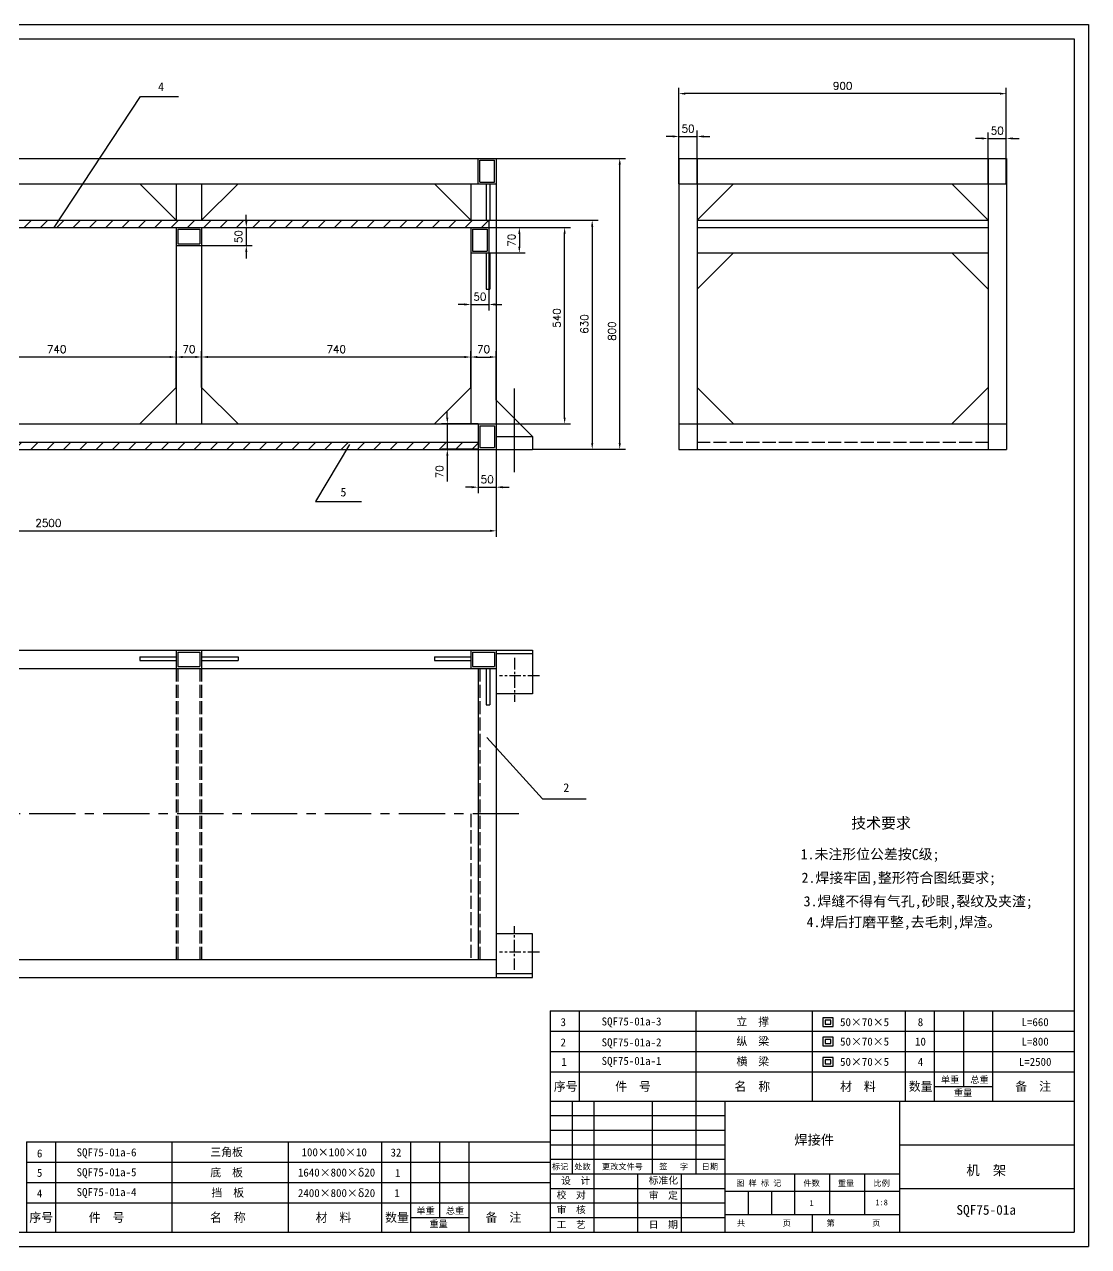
# Model space of a CAD drawing. Extents: x -281 to 4471, y -225 to 3135.
# Drawn here: x 1545 to 4471, y -225 to 3135 of the extents above; entities that cross this region are included whole.
import ezdxf

# ---------------------------------------------------------------- set-up
doc = ezdxf.new("R2010")
doc.units = 0
doc.linetypes.add('ACAD_ISO02W100', pattern=[15, 12, -3])
doc.linetypes.add('CENTER', pattern=[50.8, 31.75, -6.35, 6.35, -6.35])
doc.layers.get('0').update_dxf_attribs({"linetype": 'CONTINUOUS'})
doc.layers.get('DEFPOINTS').update_dxf_attribs({"linetype": 'CONTINUOUS'})
doc.styles.get("Standard").update_dxf_attribs({"font": 'txt.shx', "height": 20.8})
doc.dimstyles.get("Standard").update_dxf_attribs({"dimscale": 5, "dimtxt": 4.5, "dimasz": 5.5, "dimexe": 4.25, "dimexo": 0.625, "dimgap": 2.2, "dimtad": 1, "dimdec": 4, "dimlfac": -1, "dimdsep": 46, "dimlunit": 6, "dimtxsty": 'Standard', "dimcen": 2.5, "dimclrd": 2, "dimclre": 2, "dimclrt": 2, "dimadec": 0, "dimazin": 0, "dimtfac": 1, "dimtdec": 4, "dimtmove": 0, "dimatfit": 3, "dimfxl": 1, "dimtolj": 1, "dimtzin": 0, "dimarcsym": 0})

# ---------------------------------------------------------------- blocks, each defined once
blk = doc.blocks.new('*D0')
at = {"color": 2, "linetype": 'ByBlock', "transparency": 16777216}
for p, q in [((342.4, 1790.7), (342.4, 1550.3)), ((2842.4, 1790.7), (2842.4, 1550.3)), ((359.9, 1566.6), (2824.9, 1566.6))]:
    blk.add_line(p, q, dxfattribs=at)
for points in [[(359.9, 1569.5), (359.9, 1563.6), (342.4, 1566.6)], [(2824.9, 1569.5), (2824.9, 1563.6), (2842.4, 1566.6)]]:
    blk.add_solid(points, dxfattribs=at)
at = {"layer": 'DEFPOINTS', "color": 0, "linetype": 'ByBlock', "transparency": 16777216}
for p in [(342.4, 1790.7), (2842.4, 1790.7), (2842.4, 1566.6)]:
    blk.add_point(p, dxfattribs=at)
at = {"color": 2, "linetype": 'ByBlock', "transparency": 16777216, "insert": (1611, 1588), "char_height": 20.8, "attachment_point": 5}
blk.add_mtext('\\A1;2500', dxfattribs=at)
blk = doc.blocks.new('*D4')
at = {"color": 2, "linetype": 'ByBlock', "transparency": 16777216}
for p, q in [((2155.2, 2418.2), (2155.2, 2435.7)), ((2032.4, 2400.7), (2171.5, 2400.7)), ((2155.2, 2400.7), (2155.2, 2350.7)), ((2032.4, 2350.7), (2171.5, 2350.7)), ((2155.2, 2333.2), (2155.2, 2315.7))]:
    blk.add_line(p, q, dxfattribs=at)
for points in [[(2152.3, 2418.2), (2158.2, 2418.2), (2155.2, 2400.7)], [(2152.3, 2333.2), (2158.2, 2333.2), (2155.2, 2350.7)]]:
    blk.add_solid(points, dxfattribs=at)
at = {"layer": 'DEFPOINTS', "color": 0, "linetype": 'ByBlock', "transparency": 16777216}
for p in [(2032.4, 2400.7), (2032.4, 2350.7), (2155.2, 2350.7)]:
    blk.add_point(p, dxfattribs=at)
at = {"color": 2, "linetype": 'ByBlock', "transparency": 16777216, "insert": (2133.8, 2375.7), "char_height": 20.8, "attachment_point": 5, "rotation": 90}
blk.add_mtext('\\A1;50', dxfattribs=at)
blk = doc.blocks.new('*D5')
at = {"color": 2, "linetype": 'ByBlock', "transparency": 16777216}
for p, q in [((2772.4, 2507.1), (2772.4, 2349.2)), ((2822.4, 2507.1), (2822.4, 2349.2)), ((2754.9, 2365.4), (2737.4, 2365.4)), ((2772.4, 2365.4), (2822.4, 2365.4)), ((2839.9, 2365.4), (2857.4, 2365.4))]:
    blk.add_line(p, q, dxfattribs=at)
for points in [[(2754.9, 2368.4), (2754.9, 2362.5), (2772.4, 2365.4)], [(2839.9, 2368.4), (2839.9, 2362.5), (2822.4, 2365.4)]]:
    blk.add_solid(points, dxfattribs=at)
at = {"layer": 'DEFPOINTS', "color": 0, "linetype": 'ByBlock', "transparency": 16777216}
for p in [(2772.4, 2507.1), (2822.4, 2507.1), (2822.4, 2365.4)]:
    blk.add_point(p, dxfattribs=at)
at = {"color": 2, "linetype": 'ByBlock', "transparency": 16777216, "insert": (2797.4, 2386.8), "char_height": 20.8, "attachment_point": 5}
blk.add_mtext('\\A1;50', dxfattribs=at)
blk = doc.blocks.new('*D6')
at = {"color": 2, "linetype": 'ByBlock', "transparency": 16777216}
for p, q in [((2822.4, 2577.1), (2922.1, 2577.1)), ((2905.8, 2559.6), (2905.8, 2524.6)), ((2822.4, 2507.1), (2922.1, 2507.1))]:
    blk.add_line(p, q, dxfattribs=at)
for points in [[(2902.9, 2559.6), (2908.7, 2559.6), (2905.8, 2577.1)], [(2902.9, 2524.6), (2908.7, 2524.6), (2905.8, 2507.1)]]:
    blk.add_solid(points, dxfattribs=at)
at = {"layer": 'DEFPOINTS', "color": 0, "linetype": 'ByBlock', "transparency": 16777216}
for p in [(2822.4, 2577.1), (2822.4, 2507.1), (2905.8, 2507.1)]:
    blk.add_point(p, dxfattribs=at)
at = {"color": 2, "linetype": 'ByBlock', "transparency": 16777216, "insert": (2884.4, 2542.1), "char_height": 20.8, "attachment_point": 5, "rotation": 90}
blk.add_mtext('\\A1;70', dxfattribs=at)
blk = doc.blocks.new('*D7')
at = {"color": 2, "linetype": 'ByBlock', "transparency": 16777216}
for p, q in [((2772.4, 1960.7), (2772.4, 2060.7)), ((2842.4, 1925.7), (2842.4, 2060.7)), ((2789.9, 2044.5), (2824.9, 2044.5))]:
    blk.add_line(p, q, dxfattribs=at)
for points in [[(2789.9, 2047.4), (2789.9, 2041.6), (2772.4, 2044.5)], [(2824.9, 2047.4), (2824.9, 2041.6), (2842.4, 2044.5)]]:
    blk.add_solid(points, dxfattribs=at)
at = {"layer": 'DEFPOINTS', "color": 0, "linetype": 'ByBlock', "transparency": 16777216}
for p in [(2842.4, 2044.5), (2772.4, 1960.7), (2842.4, 1925.7)]:
    blk.add_point(p, dxfattribs=at)
at = {"color": 2, "linetype": 'ByBlock', "transparency": 16777216, "insert": (2807.4, 2065.9), "char_height": 20.8, "attachment_point": 5}
blk.add_mtext('\\A1;70', dxfattribs=at)
blk = doc.blocks.new('*D8')
at = {"color": 2, "linetype": 'ByBlock', "transparency": 16777216}
for p, q in [((2032.4, 1960.7), (2032.4, 2060.7)), ((2754.9, 2044.5), (2049.9, 2044.5))]:
    blk.add_line(p, q, dxfattribs=at)
for points in [[(2049.9, 2047.4), (2049.9, 2041.6), (2032.4, 2044.5)], [(2754.9, 2047.4), (2754.9, 2041.6), (2772.4, 2044.5)]]:
    blk.add_solid(points, dxfattribs=at)
at = {"layer": 'DEFPOINTS', "color": 0, "linetype": 'ByBlock', "transparency": 16777216}
for p in [(2032.4, 2044.5), (2032.4, 1960.7), (2772.4, 1960.7)]:
    blk.add_point(p, dxfattribs=at)
at = {"color": 2, "linetype": 'ByBlock', "transparency": 16777216, "insert": (2402.4, 2065.9), "char_height": 20.8, "attachment_point": 5}
blk.add_mtext('\\A1;740', dxfattribs=at)
blk = doc.blocks.new('*D9')
at = {"color": 2, "linetype": 'ByBlock', "transparency": 16777216}
for p, q in [((1962.4, 1960.7), (1962.4, 2060.7)), ((2014.9, 2044.5), (1979.9, 2044.5))]:
    blk.add_line(p, q, dxfattribs=at)
for points in [[(1979.9, 2047.4), (1979.9, 2041.6), (1962.4, 2044.5)], [(2014.9, 2047.4), (2014.9, 2041.6), (2032.4, 2044.5)]]:
    blk.add_solid(points, dxfattribs=at)
at = {"layer": 'DEFPOINTS', "color": 0, "linetype": 'ByBlock', "transparency": 16777216}
for p in [(1962.4, 2044.5), (1962.4, 1960.7), (2032.4, 1960.7)]:
    blk.add_point(p, dxfattribs=at)
at = {"color": 2, "linetype": 'ByBlock', "transparency": 16777216, "insert": (1997.4, 2065.9), "char_height": 20.8, "attachment_point": 5}
blk.add_mtext('\\A1;70', dxfattribs=at)
blk = doc.blocks.new('*D11')
at = {"color": 2, "linetype": 'ByBlock', "transparency": 16777216}
for p, q in [((1222.4, 2044.5), (1222.4, 2060.7)), ((1962.4, 2044.5), (1962.4, 2060.7)), ((1944.9, 2044.5), (1239.9, 2044.5))]:
    blk.add_line(p, q, dxfattribs=at)
for points in [[(1239.9, 2047.4), (1239.9, 2041.6), (1222.4, 2044.5)], [(1944.9, 2047.4), (1944.9, 2041.6), (1962.4, 2044.5)]]:
    blk.add_solid(points, dxfattribs=at)
at = {"layer": 'DEFPOINTS', "color": 0, "linetype": 'ByBlock', "transparency": 16777216}
for p in [(1222.4, 2044.5), (1222.4, 2044.5), (1962.4, 2044.5)]:
    blk.add_point(p, dxfattribs=at)
at = {"color": 2, "linetype": 'ByBlock', "transparency": 16777216, "insert": (1633.8, 2065.9), "char_height": 20.8, "attachment_point": 5}
blk.add_mtext('\\A1;740', dxfattribs=at)
blk = doc.blocks.new('*D14')
at = {"color": 2, "linetype": 'ByBlock', "transparency": 16777216}
for p, q in [((2707.8, 1878.2), (2707.8, 1895.7)), ((2792.4, 1860.7), (2691.6, 1860.7)), ((2707.8, 1860.7), (2707.8, 1790.7)), ((2792.4, 1790.7), (2691.6, 1790.7)), ((2707.8, 1773.2), (2707.8, 1702.5))]:
    blk.add_line(p, q, dxfattribs=at)
for points in [[(2704.9, 1878.2), (2710.7, 1878.2), (2707.8, 1860.7)], [(2704.9, 1773.2), (2710.7, 1773.2), (2707.8, 1790.7)]]:
    blk.add_solid(points, dxfattribs=at)
at = {"layer": 'DEFPOINTS', "color": 0, "linetype": 'ByBlock', "transparency": 16777216}
for p in [(2792.4, 1860.7), (2707.8, 1790.7), (2792.4, 1790.7)]:
    blk.add_point(p, dxfattribs=at)
at = {"color": 2, "linetype": 'ByBlock', "transparency": 16777216, "insert": (2686.4, 1729.1), "char_height": 20.8, "attachment_point": 5, "rotation": 90}
blk.add_mtext('\\A1;70', dxfattribs=at)
blk = doc.blocks.new('*D15')
at = {"color": 2, "linetype": 'ByBlock', "transparency": 16777216}
for p, q in [((2792.4, 1790.7), (2792.4, 1670.3)), ((2842.4, 1790.7), (2842.4, 1670.3)), ((2774.9, 1686.6), (2757.4, 1686.6)), ((2792.4, 1686.6), (2842.4, 1686.6)), ((2859.9, 1686.6), (2877.4, 1686.6))]:
    blk.add_line(p, q, dxfattribs=at)
for points in [[(2774.9, 1689.5), (2774.9, 1683.6), (2792.4, 1686.6)], [(2859.9, 1689.5), (2859.9, 1683.6), (2842.4, 1686.6)]]:
    blk.add_solid(points, dxfattribs=at)
at = {"layer": 'DEFPOINTS', "color": 0, "linetype": 'ByBlock', "transparency": 16777216}
for p in [(2792.4, 1790.7), (2842.4, 1790.7), (2842.4, 1686.6)]:
    blk.add_point(p, dxfattribs=at)
at = {"color": 2, "linetype": 'ByBlock', "transparency": 16777216, "insert": (2817.4, 1708), "char_height": 20.8, "attachment_point": 5}
blk.add_mtext('\\A1;50', dxfattribs=at)
blk = doc.blocks.new('*D16')
at = {"color": 2, "linetype": 'ByBlock', "transparency": 16777216}
for p, q in [((2822.4, 2400.7), (3046.7, 2400.7)), ((3030.4, 1878.2), (3030.4, 2383.2)), ((2842.4, 1860.7), (3046.7, 1860.7))]:
    blk.add_line(p, q, dxfattribs=at)
for points in [[(3027.5, 2383.2), (3033.3, 2383.2), (3030.4, 2400.7)], [(3027.5, 1878.2), (3033.3, 1878.2), (3030.4, 1860.7)]]:
    blk.add_solid(points, dxfattribs=at)
at = {"layer": 'DEFPOINTS', "color": 0, "linetype": 'ByBlock', "transparency": 16777216}
for p in [(2822.4, 2400.7), (3030.4, 2400.7), (2842.4, 1860.7)]:
    blk.add_point(p, dxfattribs=at)
at = {"color": 2, "linetype": 'ByBlock', "transparency": 16777216, "insert": (3009, 2151.6), "char_height": 20.8, "attachment_point": 5, "rotation": 90}
blk.add_mtext('\\A1;540', dxfattribs=at)
blk = doc.blocks.new('*D17')
at = {"color": 2, "linetype": 'ByBlock', "transparency": 16777216}
for p, q in [((2822.4, 2420.7), (3122.4, 2420.7)), ((3106.1, 2403.2), (3106.1, 1808.2)), ((2942.4, 1790.7), (3122.4, 1790.7))]:
    blk.add_line(p, q, dxfattribs=at)
for points in [[(3103.2, 2403.2), (3109.1, 2403.2), (3106.1, 2420.7)], [(3103.2, 1808.2), (3109.1, 1808.2), (3106.1, 1790.7)]]:
    blk.add_solid(points, dxfattribs=at)
at = {"layer": 'DEFPOINTS', "color": 0, "linetype": 'ByBlock', "transparency": 16777216}
for p in [(2822.4, 2420.7), (2942.4, 1790.7), (3106.1, 1790.7)]:
    blk.add_point(p, dxfattribs=at)
at = {"color": 2, "linetype": 'ByBlock', "transparency": 16777216, "insert": (3084.7, 2135.2), "char_height": 20.8, "attachment_point": 5, "rotation": 90}
blk.add_mtext('\\A1;630', dxfattribs=at)
blk = doc.blocks.new('*D18')
at = {"color": 2, "linetype": 'ByBlock', "transparency": 16777216}
for p, q in [((2842.4, 2590.7), (3198.1, 2590.7)), ((3181.8, 1808.2), (3181.8, 2573.2)), ((2942.4, 1790.7), (3198.1, 1790.7))]:
    blk.add_line(p, q, dxfattribs=at)
for points in [[(3178.9, 2573.2), (3184.8, 2573.2), (3181.8, 2590.7)], [(3178.9, 1808.2), (3184.8, 1808.2), (3181.8, 1790.7)]]:
    blk.add_solid(points, dxfattribs=at)
at = {"layer": 'DEFPOINTS', "color": 0, "linetype": 'ByBlock', "transparency": 16777216}
for p in [(2842.4, 2590.7), (3181.8, 2590.7), (2942.4, 1790.7)]:
    blk.add_point(p, dxfattribs=at)
at = {"color": 2, "linetype": 'ByBlock', "transparency": 16777216, "insert": (3160.4, 2115.7), "char_height": 20.8, "attachment_point": 5, "rotation": 90}
blk.add_mtext('\\A1;800', dxfattribs=at)
blk = doc.blocks.new('*D21')
at = {"color": 2, "linetype": 'ByBlock', "transparency": 16777216}
for p, q in [((3344.6, 2590.7), (3344.6, 2784.9)), ((4227.1, 2768.6), (3362.1, 2768.6)), ((4244.6, 2590.7), (4244.6, 2784.9))]:
    blk.add_line(p, q, dxfattribs=at)
for points in [[(3362.1, 2771.5), (3362.1, 2765.7), (3344.6, 2768.6)], [(4227.1, 2771.5), (4227.1, 2765.7), (4244.6, 2768.6)]]:
    blk.add_solid(points, dxfattribs=at)
at = {"layer": 'DEFPOINTS', "color": 0, "linetype": 'ByBlock', "transparency": 16777216}
for p in [(3344.6, 2768.6), (3344.6, 2590.7), (4244.6, 2590.7)]:
    blk.add_point(p, dxfattribs=at)
at = {"color": 2, "linetype": 'ByBlock', "transparency": 16777216, "insert": (3794.7, 2790), "char_height": 20.8, "attachment_point": 5}
blk.add_mtext('\\A1;900', dxfattribs=at)
blk = doc.blocks.new('*D22')
at = {"color": 2, "linetype": 'ByBlock', "transparency": 16777216}
for p, q in [((3344.6, 2520.7), (3344.6, 2667.2)), ((3394.6, 2520.7), (3394.6, 2667.2)), ((3327.1, 2650.9), (3309.6, 2650.9)), ((3344.6, 2650.9), (3394.6, 2650.9)), ((3412.1, 2650.9), (3429.6, 2650.9))]:
    blk.add_line(p, q, dxfattribs=at)
for points in [[(3327.1, 2653.8), (3327.1, 2648), (3344.6, 2650.9)], [(3412.1, 2653.8), (3412.1, 2648), (3394.6, 2650.9)]]:
    blk.add_solid(points, dxfattribs=at)
at = {"layer": 'DEFPOINTS', "color": 0, "linetype": 'ByBlock', "transparency": 16777216}
for p in [(3394.6, 2650.9), (3344.6, 2520.7), (3394.6, 2520.7)]:
    blk.add_point(p, dxfattribs=at)
at = {"color": 2, "linetype": 'ByBlock', "transparency": 16777216, "insert": (3369.6, 2672.3), "char_height": 20.8, "attachment_point": 5}
blk.add_mtext('\\A1;50', dxfattribs=at)
blk = doc.blocks.new('*D23')
at = {"color": 2, "linetype": 'ByBlock', "transparency": 16777216}
for p, q in [((4194.6, 2520.7), (4194.6, 2661.7)), ((4244.6, 2520.7), (4244.6, 2661.7)), ((4177.1, 2645.4), (4159.6, 2645.4)), ((4194.6, 2645.4), (4244.6, 2645.4)), ((4262.1, 2645.4), (4279.6, 2645.4))]:
    blk.add_line(p, q, dxfattribs=at)
for points in [[(4177.1, 2648.3), (4177.1, 2642.5), (4194.6, 2645.4)], [(4262.1, 2648.3), (4262.1, 2642.5), (4244.6, 2645.4)]]:
    blk.add_solid(points, dxfattribs=at)
at = {"layer": 'DEFPOINTS', "color": 0, "linetype": 'ByBlock', "transparency": 16777216}
for p in [(4244.6, 2645.4), (4194.6, 2520.7), (4244.6, 2520.7)]:
    blk.add_point(p, dxfattribs=at)
at = {"color": 2, "linetype": 'ByBlock', "transparency": 16777216, "insert": (4219.6, 2666.8), "char_height": 20.8, "attachment_point": 5}
blk.add_mtext('\\A1;50', dxfattribs=at)

msp = doc.modelspace()

# ---------------------------------------------------------------- hatches: boundary and pattern name
h = msp.add_hatch()
h.set_pattern_fill('ANSI31', color=256, scale=10, style=0)
h.paths.add_polyline_path([(2822.38788, 2577.12257), (2822.38788, 2597.12257), (362.38788, 2597.12257), (362.38788, 2577.12257)])
h = msp.add_hatch()
h.set_pattern_fill('ANSI31', color=256, scale=10, style=0)
h.paths.add_polyline_path([(2442.60125, 1987.12257), (1295.98684, 1987.12257), (1312.49147, 1967.12257), (2430.71513, 1967.12257)])
h.paths.add_polyline_path([(2792.38788, 1987.12257), (2442.60125, 1987.12257), (2430.71513, 1967.12257), (2792.38788, 1967.12257)])
h.paths.add_polyline_path([(1295.98684, 1987.12257), (1202.38788, 1987.12257), (1202.38788, 1967.12257), (1312.49147, 1967.12257)])

# ---------------------------------------------------------------- linework, layer by layer
at = {"color": 2}
for p, q in [((-281.35694, 3135.31482), (4470.64306, 3135.31482)), ((4470.64306, 3135.31482), (4470.64306, -224.68518)), ((-281.35694, -224.68518), (4470.64306, -224.68518))]:
    msp.add_line(p, q, dxfattribs=at)
at = {"color": 3}
for p, q in [((-81.35694, 3095.31482), (4430.64306, 3095.31482)), ((4430.64306, 3095.31482), (4430.64306, -184.68518)), ((2990.64306, 423.31482), (4430.64306, 423.31482)), ((2990.64306, 423.31482), (2990.64306, 175.31482)), ((3070.64306, 423.31482), (3070.64306, 175.31482)), ((3390.64306, 423.31482), (3390.64306, 175.31482)), ((3710.64306, 423.31482), (3710.64306, 175.31482)), ((3966.64306, 423.31482), (3966.64306, 175.31482)), ((4046.64306, 423.31482), (4046.64306, 175.31482)), ((4126.64306, 423.31482), (4126.64306, 215.31482)), ((4206.64306, 423.31482), (4206.64306, 175.31482)), ((2990.64306, 367.31482), (4430.64306, 367.31482)), ((2990.64306, 311.31482), (4430.64306, 311.31482)), ((2990.64306, 255.31482), (4430.64306, 255.31482)), ((4046.64306, 215.31482), (4206.64306, 215.31482)), ((2990.64306, 175.31482), (2990.64306, -184.68518)), ((2990.64306, 175.31482), (4430.64306, 175.31482)), ((3050.64306, 175.31482), (3050.64306, -24.68518)), ((3110.64306, 175.31482), (3110.64306, -24.68518)), ((3270.64306, 175.31482), (3270.64306, -24.68518)), ((3390.64306, 175.31482), (3390.64306, -24.68518)), ((3470.64306, 175.31482), (3470.64306, -184.68518)), ((3950.64306, 175.31482), (3950.64306, -184.68518)), ((2990.64306, 135.31482), (3470.64306, 135.31482)), ((2990.64306, 95.31482), (3470.64306, 95.31482)), ((1550.64306, 63.31482), (2990.64306, 63.31482)), ((1550.64306, 63.31482), (1550.64306, -184.68518)), ((1630.64306, 63.31482), (1630.64306, -184.68518)), ((1950.64306, 63.31482), (1950.64306, -184.68518)), ((2270.64306, 63.31482), (2270.64306, -184.68518)), ((2526.64306, 63.31482), (2526.64306, -184.68518)), ((2606.64306, 63.31482), (2606.64306, -184.68518)), ((2686.64306, 63.31482), (2686.64306, -144.68518)), ((2766.64306, 63.31482), (2766.64306, -184.68518)), ((2990.64306, 55.31482), (3470.64306, 55.31482)), ((3950.64306, 55.31482), (4430.64306, 55.31482)), ((1550.64306, 7.31482), (2990.64306, 7.31482)), ((2990.64306, 15.31482), (3470.64306, 15.31482)), ((2990.64306, -24.68518), (3470.64306, -24.68518)), ((3110.64306, -24.68518), (3110.64306, -184.68518)), ((3230.64306, -24.68518), (3230.64306, -184.68518)), ((3350.64306, -24.68518), (3350.64306, -184.68518)), ((3470.64306, -24.68518), (3950.64306, -24.68518)), ((3662.64306, -24.68518), (3662.64306, -136.68518)), ((3758.64306, -24.68518), (3758.64306, -136.68518)), ((3854.64306, -24.68518), (3854.64306, -136.68518)), ((1550.64306, -48.68518), (2990.64306, -48.68518)), ((2990.64306, -64.68518), (3470.64306, -64.68518)), ((3950.64306, -64.68518), (4430.64306, -64.68518)), ((3470.64306, -72.68518), (3950.64306, -72.68518)), ((3534.64306, -72.68518), (3534.64306, -136.68518)), ((3598.64306, -72.68518), (3598.64306, -136.68518)), ((1550.64306, -104.68518), (2990.64306, -104.68518)), ((2990.64306, -104.68518), (3470.64306, -104.68518)), ((2606.64306, -144.68518), (2766.64306, -144.68518)), ((2990.64306, -144.68518), (3470.64306, -144.68518)), ((3470.64306, -136.68518), (3950.64306, -136.68518)), ((3710.64306, -136.68518), (3710.64306, -184.68518)), ((-81.35694, -184.68518), (4430.64306, -184.68518))]:
    msp.add_line(p, q, dxfattribs=at)
for p, q in [((1626.58332, 2576.61609), (1864.55845, 2937.2097)), ((1864.55845, 2937.2097), (1969.08169, 2937.2097)), ((2892.38788, 1904.13879), (2892.38788, 2134.30492)), ((2438.65977, 1980.4905), (2345.25985, 1823.33255)), ((2345.25985, 1823.33255), (2471.59939, 1823.33255)), ((2816.2451, 1175.27936), (2969.77744, 1006.49086)), ((2969.77744, 1006.49086), (3089.60477, 1006.49086))]:
    msp.add_line(p, q)
at = {"color": 4}
for p, q in [((342.38788, 2767.12257), (2842.38788, 2767.12257)), ((2792.38788, 2697.12257), (2792.38788, 2767.12257)), ((2797.38788, 2762.12257), (2837.38788, 2762.12257)), ((2797.38788, 2702.12257), (2797.38788, 2762.12257)), ((2837.38788, 2702.12257), (2837.38788, 2762.12257)), ((2842.38788, 2767.12257), (2842.38788, 1967.12257)), ((3344.60875, 2767.12257), (3344.60875, 1967.12257)), ((3344.60875, 2767.12257), (4244.60875, 2767.12257)), ((3394.60875, 2767.12257), (3394.60875, 1967.12257)), ((4194.60875, 2767.12257), (4194.60875, 1967.12257)), ((4244.60875, 2767.12257), (4244.60875, 1967.12257)), ((342.38788, 2697.12257), (2842.38788, 2697.12257)), ((1862.38788, 2697.12257), (1962.38788, 2597.12257)), ((1962.38788, 2697.12257), (1962.38788, 2597.12257)), ((2032.38788, 2697.12257), (2032.38788, 2597.12257)), ((2132.38788, 2697.12257), (2032.38788, 2597.12257)), ((2672.38788, 2697.12257), (2772.38788, 2597.12257)), ((2772.38788, 2697.12257), (2772.38788, 2597.12257)), ((2797.38788, 2702.12257), (2837.38788, 2702.12257)), ((2814.38788, 2697.12257), (2814.38788, 2597.12257)), ((2824.38788, 2697.12257), (2824.38788, 2597.12257)), ((3344.60875, 2697.12257), (4244.60875, 2697.12257)), ((3494.60875, 2697.12257), (3394.60875, 2597.12257)), ((4094.60875, 2697.12257), (4194.60875, 2597.12257)), ((362.38788, 2597.12257), (2822.38788, 2597.12257)), ((2814.38788, 2597.12257), (2824.38788, 2597.12257)), ((2822.38788, 2597.12257), (2822.38788, 2507.12257)), ((3394.60875, 2597.12257), (4194.60875, 2597.12257)), ((362.38788, 2577.12257), (2822.38788, 2577.12257)), ((1962.38788, 2577.12257), (1962.38788, 2037.12257)), ((1967.38788, 2572.12257), (2027.38788, 2572.12257)), ((1967.38788, 2572.12257), (1967.38788, 2532.12257)), ((2027.38788, 2572.12257), (2027.38788, 2532.12257)), ((2032.38788, 2577.12257), (2032.38788, 2037.12257)), ((2772.38788, 2577.12257), (2772.38788, 2037.12257)), ((2777.38788, 2572.12257), (2777.38788, 2512.12257)), ((2777.38788, 2572.12257), (2817.38788, 2572.12257)), ((2817.38788, 2572.12257), (2817.38788, 2512.12257)), ((3394.60875, 2577.12257), (4194.60875, 2577.12257)), ((1962.38788, 2527.12257), (2032.38788, 2527.12257)), ((1967.38788, 2532.12257), (2027.38788, 2532.12257)), ((2772.38788, 2507.12257), (2822.38788, 2507.12257)), ((2777.38788, 2512.12257), (2817.38788, 2512.12257)), ((2814.38788, 2507.12257), (2814.38788, 2407.12257)), ((2824.38788, 2507.12257), (2824.38788, 2407.12257)), ((3394.60875, 2507.12257), (4194.60875, 2507.12257)), ((3494.60875, 2507.12257), (3394.60875, 2407.12257)), ((4094.60875, 2507.12257), (4194.60875, 2407.12257)), ((2814.38788, 2407.12257), (2824.38788, 2407.12257)), ((1862.38788, 2037.12257), (1962.38788, 2137.12257)), ((2132.38788, 2037.12257), (2032.38788, 2137.12257)), ((2672.38788, 2037.12257), (2772.38788, 2137.12257)), ((3494.60875, 2037.12257), (3394.60875, 2137.12257)), ((4094.60875, 2037.12257), (4194.60875, 2137.12257)), ((2842.38788, 2102.12257), (2942.38788, 2002.12257)), ((342.38788, 2037.12257), (2842.38788, 2037.12257)), ((2792.38788, 2037.12257), (2792.38788, 1967.12257)), ((2797.38788, 2032.12257), (2797.38788, 1972.12257)), ((2797.38788, 2032.12257), (2837.38788, 2032.12257)), ((2837.38788, 2032.12257), (2837.38788, 1972.12257)), ((3344.60875, 2037.12257), (4244.60875, 2037.12257)), ((1202.38788, 1987.12257), (2792.38788, 1987.12257)), ((2842.38788, 2002.12257), (2942.38788, 2002.12257)), ((2942.38788, 2002.12257), (2942.38788, 1967.12257)), ((242.38788, 1967.12257), (2942.38788, 1967.12257)), ((1152.38788, 1967.12257), (2792.38788, 1967.12257)), ((2797.38788, 1972.12257), (2837.38788, 1972.12257)), ((3344.60875, 1967.12257), (4244.60875, 1967.12257)), ((242.38788, 1414.70456), (2942.38788, 1414.70456)), ((1962.38788, 1414.70456), (1962.38788, 1364.70456)), ((2032.38788, 1414.70456), (2032.38788, 1364.70456)), ((2772.38788, 1414.70456), (2772.38788, 1364.70456)), ((2842.38788, 1414.70456), (2842.38788, 514.70456)), ((2942.38788, 1414.70456), (2942.38788, 1294.70456)), ((1862.38788, 1396.70456), (1862.38788, 1386.70456)), ((1862.38788, 1396.70456), (1962.38788, 1396.70456)), ((1862.38788, 1386.70456), (1962.38788, 1386.70456)), ((1967.38788, 1409.70456), (2027.38788, 1409.70456)), ((1967.38788, 1409.70456), (1967.38788, 1369.70456)), ((2027.38788, 1409.70456), (2027.38788, 1369.70456)), ((2032.38788, 1396.70456), (2132.38788, 1396.70456)), ((2032.38788, 1386.70456), (2132.38788, 1386.70456)), ((2132.38788, 1396.70456), (2132.38788, 1386.70456)), ((2672.38788, 1396.70456), (2672.38788, 1386.70456)), ((2672.38788, 1396.70456), (2772.38788, 1396.70456)), ((2672.38788, 1386.70456), (2772.38788, 1386.70456)), ((2777.38788, 1409.70456), (2837.38788, 1409.70456)), ((2777.38788, 1409.70456), (2777.38788, 1369.70456)), ((2837.38788, 1409.70456), (2837.38788, 1369.70456)), ((2942.38788, 1404.70456), (2842.38788, 1404.70456)), ((342.38788, 1364.70456), (2842.38788, 1364.70456)), ((1967.38788, 1369.70456), (2027.38788, 1369.70456)), ((2777.38788, 1369.70456), (2837.38788, 1369.70456)), ((2792.38788, 1364.70456), (2792.38788, 564.70456)), ((2814.38788, 1364.70456), (2814.38788, 1264.70456)), ((2824.38788, 1364.70456), (2824.38788, 1264.70456)), ((2942.38788, 1294.70456), (2842.38788, 1294.70456)), ((2814.38788, 1264.70456), (2824.38788, 1264.70456)), ((2942.38788, 634.70456), (2842.38788, 634.70456)), ((2942.38788, 514.70456), (2942.38788, 634.70456)), ((342.38788, 564.70456), (2842.38788, 564.70456)), ((242.38788, 514.70456), (2942.38788, 514.70456)), ((2942.38788, 524.70456), (2842.38788, 524.70456))]:
    msp.add_line(p, q, dxfattribs=at)
at = {"color": 7, "linetype": 'ACAD_ISO02W100', "ltscale": 3}
for p, q in [((3394.60875, 1987.12257), (4194.60875, 1987.12257)), ((1962.38788, 1364.70456), (1962.38788, 564.70456)), ((1967.38788, 1364.70456), (1967.38788, 564.70456)), ((2027.38788, 1364.70456), (2027.38788, 564.70456)), ((2032.38788, 1364.70456), (2032.38788, 564.70456)), ((2797.38788, 1364.70456), (2797.38788, 564.70456)), ((2772.38788, 964.70456), (2772.38788, 564.70456))]:
    msp.add_line(p, q, dxfattribs=at)
at = {"color": 7, "linetype": 'CENTER'}
for p, q in [((2892.38788, 1393.62417), (2892.38788, 1273.05054)), ((2960.95915, 1344.70456), (2851.2101, 1344.70456)), ((2892.38788, 535.78495), (2892.38788, 656.35858)), ((2960.95915, 584.70456), (2851.2101, 584.70456))]:
    msp.add_line(p, q, dxfattribs=at)
at = {"color": 7, "linetype": 'CENTER', "ltscale": 4}
msp.add_line((2904.86053, 964.70456), (275.28479, 964.70456), dxfattribs=at)
for points in [[(3740.42824, 380.72679), (3768.32965, 380.72679), (3768.32965, 404.32211), (3740.42824, 404.32211)], [(3746.86703, 387.16557), (3761.89086, 387.16557), (3761.89086, 397.88332), (3746.86703, 397.88332)], [(3740.42824, 327.20222), (3768.32965, 327.20222), (3768.32965, 350.79754), (3740.42824, 350.79754)], [(3746.86703, 333.64101), (3761.89086, 333.64101), (3761.89086, 344.35875), (3746.86703, 344.35875)], [(3740.42824, 271.51703), (3768.32965, 271.51703), (3768.32965, 295.11235), (3740.42824, 295.11235)], [(3746.86703, 277.95582), (3761.89086, 277.95582), (3761.89086, 288.67357), (3746.86703, 288.67357)]]:
    msp.add_lwpolyline(points, close=True)

# ---------------------------------------------------------------- texts
at = {"color": 2, "linetype": 'ByBlock', "attachment_point": 5}
for s, insert, char_height in [('\\f仿宋_GB2312|b0|i0|c134|p49;4', (1920.89588, 2963.87119), 24), ('\\f仿宋_GB2312|b0|i0|c134|p49;5', (2422.21302, 1849.47281), 24), ('\\f仿宋_GB2312|b0|i0|c134|p49;2', (3034.84715, 1036.87635), 24), ('\\f仿宋_GB2312|b0|i0|c134|p49;技术要求', (3900.1377, 937.97194), 30), ('\\f仿宋_GB2312|b0|i0|c134|p49;1.未注形位公差按C级;', (3869.95939, 850.49653), 28), ('\\f仿宋_GB2312|b0|i0|c134|p49;2.焊接牢固,整形符合图纸要求;', (3948.8873, 785.74312), 28), ('\\f仿宋_GB2312|b0|i0|c134|p49;3.焊缝不得有气孔,砂眼,裂纹及夹渣;', (4002.27971, 720.98971), 28), ('\\f仿宋_GB2312|b0|i0|c134|p49;4.焊后打磨平整,去毛刺,焊渣。', (3962.81574, 664.00672), 28), ('\\f仿宋_GB2312|b0|i0|c134|p49;SQF75-01a-3', (3214.30931, 391.48828), 22), ('\\f仿宋_GB2312|b0|i0|c134|p49;立  撑', (3547.59702, 392.17575), 22), ('\\f仿宋_GB2312|b0|i0|c134|p49;L=660', (4323.76465, 392.17575), 22), ('\\f仿宋_GB2312|b0|i0|c134|p49;3', (3026.50197, 392.23473), 22), ('\\f仿宋_GB2312|b0|i0|c134|p49;50×70×5', (3854.90065, 392.17575), 22), ('\\f仿宋_GB2312|b0|i0|c134|p49;8', (4008.55246, 392.17575), 22), ('\\f仿宋_GB2312|b0|i0|c134|p49;2', (3026.50197, 336.54954), 22), ('\\f仿宋_GB2312|b0|i0|c134|p49;SQF75-01a-2', (3214.30931, 334.03532), 22), ('\\f仿宋_GB2312|b0|i0|c134|p49;纵  梁', (3547.59702, 338.65118), 22), ('\\f仿宋_GB2312|b0|i0|c134|p49;50×70×5', (3854.90065, 338.65118), 22), ('\\f仿宋_GB2312|b0|i0|c134|p49;10', (4008.55246, 338.65118), 22), ('\\f仿宋_GB2312|b0|i0|c134|p49;L=800', (4323.76465, 338.65118), 22), ('\\f仿宋_GB2312|b0|i0|c134|p49;1', (3028.60483, 282.966), 22), ('\\f仿宋_GB2312|b0|i0|c134|p49;SQF75-01a-1', (3214.30931, 282.966), 22), ('\\f仿宋_GB2312|b0|i0|c134|p49;横  梁', (3547.59702, 282.966), 22), ('\\f仿宋_GB2312|b0|i0|c134|p49;50×70×5', (3854.90065, 282.966), 22), ('\\f仿宋_GB2312|b0|i0|c134|p49;4', (4008.55246, 282.966), 22), ('\\f仿宋_GB2312|b0|i0|c134|p49;L=2500', (4323.76465, 282.966), 22), ('\\f仿宋_GB2312|b0|i0|c134|p49;单重', (4089.90674, 233.03552), 18), ('\\f仿宋_GB2312|b0|i0|c134|p49;总重', (4170.74094, 233.03552), 18), ('\\f仿宋_GB2312|b0|i0|c134|p49;序号', (3033.35977, 214.02664), 24), ('\\f仿宋_GB2312|b0|i0|c134|p49;件  号', (3218.44863, 214.02664), 24), ('\\f仿宋_GB2312|b0|i0|c134|p49;名  称', (3546.33831, 214.02664), 24), ('\\f仿宋_GB2312|b0|i0|c134|p49;材  料', (3836.62498, 214.02664), 24), ('\\f仿宋_GB2312|b0|i0|c134|p49;数量', (4009.07252, 214.02664), 24), ('\\f仿宋_GB2312|b0|i0|c134|p49;重量', (4125.56889, 197.39387), 18), ('\\f仿宋_GB2312|b0|i0|c134|p49;备  注', (4318.56693, 214.02664), 24), ('\\f仿宋_GB2312|b0|i0|c134|p49;焊接件', (3716.43502, 67.2416), 26.752), ('\\f仿宋_GB2312|b0|i0|c134|p49;6', (1587.03609, 31.26924), 22), ('\\f仿宋_GB2312|b0|i0|c134|p49;SQF75-01a-6', (1770.98032, 31.52945), 22), ('\\f仿宋_GB2312|b0|i0|c134|p49;三角板', (2101.09278, 33.65476), 22), ('\\f仿宋_GB2312|b0|i0|c134|p49;100×100×10', (2396.87309, 34.44659), 22), ('\\f仿宋_GB2312|b0|i0|c134|p49;32', (2566.64526, 33.65476), 22), ('\\f仿宋_GB2312|b0|i0|c134|p49;标记', (3018.10794, -5.91981), 16.0512), ('\\f仿宋_GB2312|b0|i0|c134|p49;处数', (3079.26022, -5.91981), 16.0512), ('\\f仿宋_GB2312|b0|i0|c134|p49;更改文件号', (3189.12698, -5.91981), 16.0512), ('\\f仿宋_GB2312|b0|i0|c134|p49;签   字', (3330.08816, -5.91981), 16.0512), ('\\f仿宋_GB2312|b0|i0|c134|p49;日期', (3429.59013, -5.91981), 16.0512), ('\\f仿宋_GB2312|b0|i0|c134|p49;机  架', (4189.34352, -16.48261), 26.752), ('\\f仿宋_GB2312|b0|i0|c134|p49;5', (1587.03609, -22.20623), 22), ('\\f仿宋_GB2312|b0|i0|c134|p49;SQF75-01a-5', (1770.98032, -23.12454), 22), ('\\f仿宋_GB2312|b0|i0|c134|p49;底  板', (2101.09278, -22.49846), 22), ('\\f仿宋_GB2312|b0|i0|c134|p49;1640×800×δ20', (2403.30242, -21.33221), 22), ('\\f仿宋_GB2312|b0|i0|c134|p49;1', (2571.24231, -22.49846), 22), ('\\f仿宋_GB2312|b0|i0|c134|p49;设  计 ', (3060.61109, -44.49596), 19.26144), ('\\f仿宋_GB2312|b0|i0|c134|p49;标准化 ', (3301.66537, -43.63256), 19.26144), ('\\f仿宋_GB2312|b0|i0|c134|p49;SQF75-01a-4', (1770.98032, -77.77852), 22), ('\\f仿宋_GB2312|b0|i0|c134|p49;挡  板', (2104.26804, -77.77852), 22), ('\\f仿宋_GB2312|b0|i0|c134|p49;2400×800×δ20', (2403.30242, -77.77852), 22), ('\\f仿宋_GB2312|b0|i0|c134|p49;图 样 标 记', (3564.04546, -51.1146), 16.0512), ('\\f仿宋_GB2312|b0|i0|c134|p49;件数', (3709.33483, -51.32727), 16.0512), ('\\f仿宋_GB2312|b0|i0|c134|p49;重量', (3803.91652, -51.32727), 16.0512), ('\\f仿宋_GB2312|b0|i0|c134|p49;比例', (3901.76064, -51.32727), 16.0512), ('\\f仿宋_GB2312|b0|i0|c134|p49;4', (1587.03609, -78.48067), 22), ('\\f仿宋_GB2312|b0|i0|c134|p49;1', (2569.82052, -77.77852), 22), ('\\f仿宋_GB2312|b0|i0|c134|p49;校  对', (3048.38065, -84.26963), 19.26144), ('\\f仿宋_GB2312|b0|i0|c134|p49;审  定 ', (3301.66537, -85.07602), 19.26144), ('\\f仿宋_GB2312|b0|i0|c134|p49;1', (3709.33483, -105.34289), 16.0512), ('\\f仿宋_GB2312|b0|i0|c134|p49;1:8', (3901.76064, -103.51206), 16.0512), ('\\f仿宋_GB2312|b0|i0|c134|p49;序号', (1591.5805, -146.21099), 24), ('\\f仿宋_GB2312|b0|i0|c134|p49;件  号', (1771.16047, -146.21099), 24), ('\\f仿宋_GB2312|b0|i0|c134|p49;名  称', (2104.55904, -146.21099), 24), ('\\f仿宋_GB2312|b0|i0|c134|p49;材  料', (2394.84571, -146.21099), 24), ('\\f仿宋_GB2312|b0|i0|c134|p49;数量', (2569.59177, -146.21099), 24), ('\\f仿宋_GB2312|b0|i0|c134|p49;单重', (2648.12747, -127.20211), 18), ('\\f仿宋_GB2312|b0|i0|c134|p49;总重', (2728.96167, -127.20211), 18), ('\\f仿宋_GB2312|b0|i0|c134|p49;备  注', (2862.10035, -146.21099), 24), ('\\f仿宋_GB2312|b0|i0|c134|p49;审  核', (3048.38065, -124.66478), 19.26144), ('\\f仿宋_GB2312|b0|i0|c134|p49;SQF75-01a', (4189.34352, -127.21462), 26.752), ('\\f仿宋_GB2312|b0|i0|c134|p49;重量', (2683.78962, -162.84376), 18), ('\\f仿宋_GB2312|b0|i0|c134|p49;工  艺', (3048.38065, -165.05993), 19.26144), ('\\f仿宋_GB2312|b0|i0|c134|p49;日  期 ', (3301.66537, -165.3727), 19.26144), ('\\f仿宋_GB2312|b0|i0|c134|p49;共         页', (3578.1673, -160.98825), 16.0512), ('\\f仿宋_GB2312|b0|i0|c134|p49;第         页', (3824.29062, -160.98825), 16.0512)]:
    msp.add_mtext(s, dxfattribs=dict(at, insert=insert, char_height=char_height))

# ---------------------------------------------------------------- dimensions: what is measured, and where the dimension line sits
for base, p1, p2, picture, middle in [((3344.60875, 2945.07896), (4244.60875, 2767.12257), (3344.60875, 2767.12257), '*D21', (3794.71902, 2945.07896)), ((3394.60875, 2827.36892), (3344.60875, 2697.12257), (3394.60875, 2697.12257), '*D22', (3369.60875, 2827.36892)), ((4244.60875, 2821.89404), (4194.60875, 2697.12257), (4244.60875, 2697.12257), '*D23', (4219.60875, 2821.89404)), ((1222.38788, 2220.93476), (1962.38788, 2220.93476), (1222.38788, 2220.93476), '*D11', (1633.7808, 2220.93476)), ((2842.38788, 2220.93476), (2772.38788, 2137.12257), (2842.38788, 2102.12257), '*D7', (2807.38788, 2220.93476)), ((2842.38788, 1743.02249), (342.38788, 1967.12257), (2842.38788, 1967.12257), '*D0', (1611.01619, 1743.02249)), ((2842.38788, 1863.01201), (2792.38788, 1967.12257), (2842.38788, 1967.12257), '*D15', (2817.38788, 1863.01201))]:
    dim = msp.add_linear_dim(base=base, p1=p1, p2=p2, dimstyle='Standard', override={"dimasz": 3.5, "dimexe": 3.25, "dimexo": 0, "dimlunit": 2, "dimtfac": 5, "dimatfit": 1, "dimtzin": 8})
    dim.commit()
    dim.dimension.update_dxf_attribs({"geometry": picture, "text_midpoint": middle, "dimtype": 160, "insert": (0, 176.46071)})
for base, p1, p2, picture, middle in [((3181.84793, 2767.12257), (2942.38788, 1967.12257), (2842.38788, 2767.12257), '*D18', (3181.84793, 2292.20723)), ((2155.2491, 2527.12257), (2032.38788, 2577.12257), (2032.38788, 2527.12257), '*D4', (2155.2491, 2552.12257)), ((3106.13874, 1967.12257), (2822.38788, 2597.12257), (2942.38788, 1967.12257), '*D17', (3106.13874, 2311.62357)), ((3030.42956, 2577.12257), (2842.38788, 2037.12257), (2822.38788, 2577.12257), '*D16', (3030.42956, 2328.07263)), ((2707.822, 1967.12257), (2792.38788, 2037.12257), (2792.38788, 1967.12257), '*D14', (2707.822, 1905.52257))]:
    dim = msp.add_linear_dim(base=base, p1=p1, p2=p2, angle=90, dimstyle='Standard', override={"dimasz": 3.5, "dimexe": 3.25, "dimexo": 0, "dimlunit": 2, "dimtfac": 5, "dimatfit": 1, "dimtzin": 8})
    dim.commit()
    dim.dimension.update_dxf_attribs({"geometry": picture, "text_midpoint": middle, "dimtype": 160, "insert": (0, 176.46071)})
dim = msp.add_linear_dim(base=(2905.82667, 2507.12257), p1=(2822.38788, 2577.12257), p2=(2822.38788, 2507.12257), angle=90, dimstyle='Standard', override={"dimasz": 3.5, "dimexe": 3.25, "dimexo": 0, "dimlunit": 2, "dimtfac": 5, "dimatfit": 1, "dimtzin": 8})
dim.commit()
dim.dimension.update_dxf_attribs({"geometry": '*D6', "text_midpoint": (2905.82667, 2542.12257), "dimtype": 160})
dim = msp.add_linear_dim(base=(2822.38788, 2365.44786), p1=(2772.38788, 2507.12257), p2=(2822.38788, 2507.12257), dimstyle='Standard', override={"dimasz": 3.5, "dimexe": 3.25, "dimexo": 0, "dimlunit": 2, "dimtfac": 5, "dimatfit": 1, "dimtzin": 8})
dim.commit()
dim.dimension.update_dxf_attribs({"geometry": '*D5', "text_midpoint": (2797.38788, 2365.44786), "dimtype": 160})
for base, p1, p2, picture, middle in [((1962.38788, 2220.93476), (2032.38788, 2137.12257), (1962.38788, 2137.12257), '*D9', (1997.38788, 2242.33476)), ((2032.38788, 2220.93476), (2772.38788, 2137.12257), (2032.38788, 2137.12257), '*D8', (2402.38788, 2242.33476))]:
    dim = msp.add_linear_dim(base=base, p1=p1, p2=p2, dimstyle='Standard', override={"dimasz": 3.5, "dimexe": 3.25, "dimexo": 0, "dimlunit": 2, "dimse1": 1, "dimtfac": 5, "dimtmove": 1, "dimtzin": 8})
    dim.commit()
    dim.dimension.update_dxf_attribs({"geometry": picture, "text_midpoint": middle, "insert": (0, 176.46071)})

doc.saveas('drawing.dxf')
